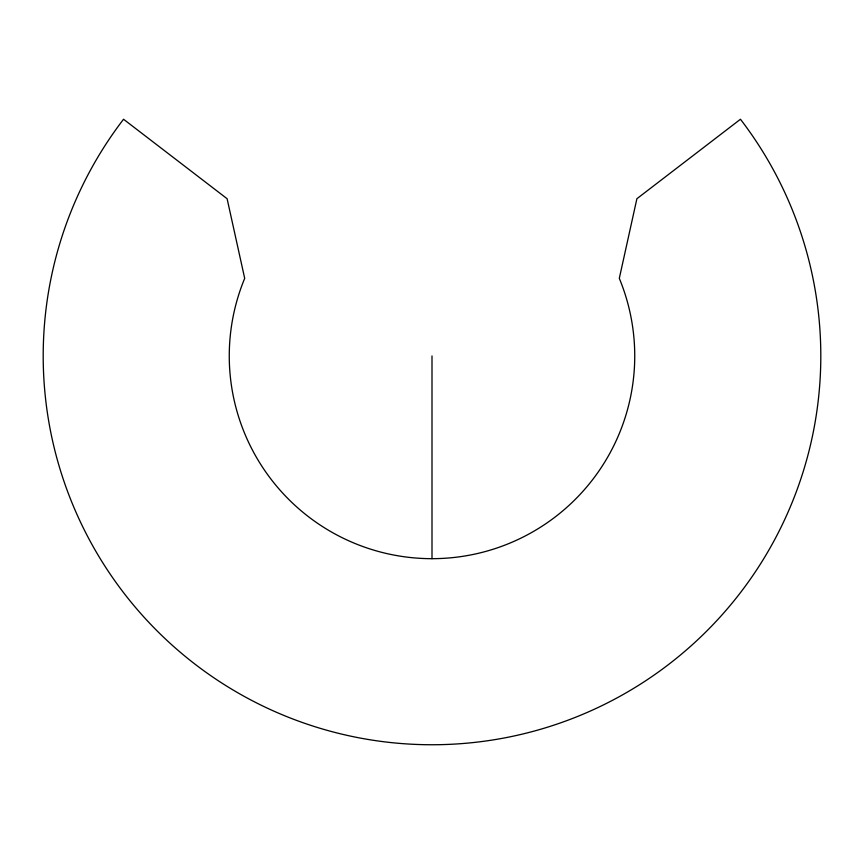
<?xml version="1.0" encoding="UTF-8"?>
<svg xmlns="http://www.w3.org/2000/svg" width="864" height="864" viewBox="0 0 864 864"><rect width="100%" height="100%" fill="white"/><g stroke="black" fill="none" stroke-linecap="round" stroke-linejoin="round"><path stroke-width="1.3" d="M432 355.946L432 558.673A202.727 202.727 0 0 0 619.304 278.359L636.898 198.72L740.459 119.254A388.8 388.8 0 0 1 694.667 642.6A388.8 388.8 0 0 1 169.333 642.6A388.8 388.8 0 0 1 123.541 119.254L227.102 198.72L244.696 278.359A202.727 202.727 0 0 0 432 558.673"/></g></svg>
